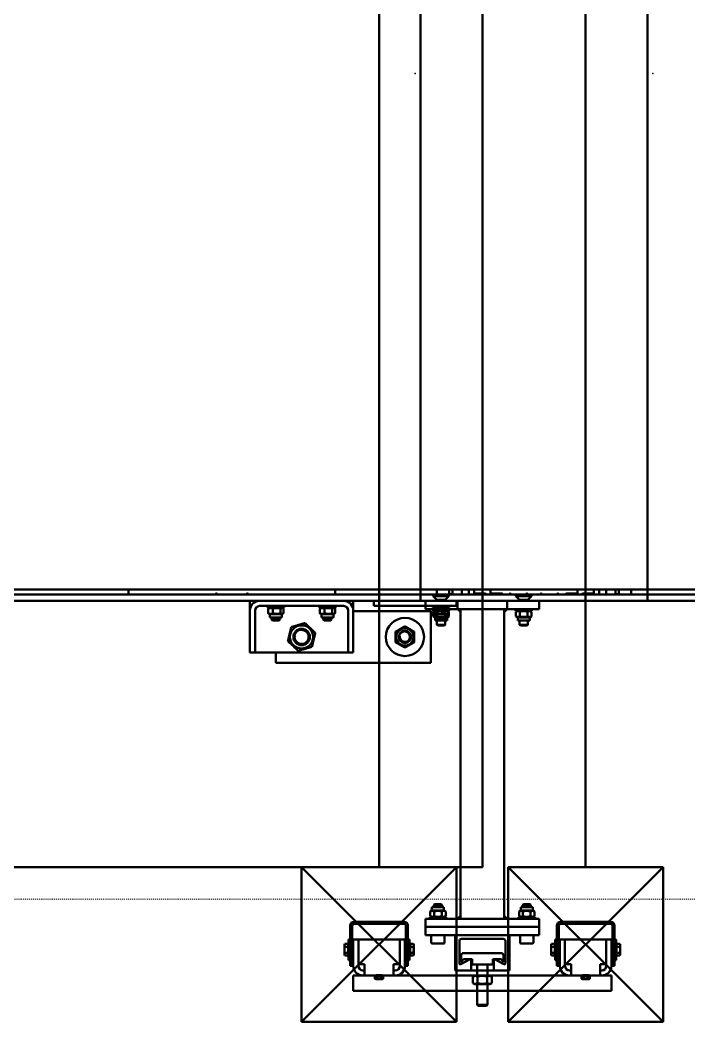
# Model space of a CAD drawing. Header units: metres. Extents: x -11418 to 773, y -8631 to 3561.
# Drawn here: x -4746.7 to -4681.9, y -1429.6 to -1332.5 of the extents above; entities that cross this region are included whole.
import ezdxf

# ---------------------------------------------------------------- set-up
doc = ezdxf.new("R2010")
doc.units = ezdxf.units.M
doc.header["$LTSCALE"] = 0.01
doc.header["$MEASUREMENT"] = 0
doc.linetypes.add('AM_ISO09W050', pattern=[22.5, 12, -1.5, 3, -1.5, 3, -1.5])
doc.linetypes.add('Amconstr', pattern=[9999, 9999, 0])
doc.layers.get('0').update_dxf_attribs({"color": 30, "lineweight": 0})
for name, color, linetype, lineweight in [('AM_CL', 1, 'Amconstr', 25), ('SSN_PBC-AM_0', 5, 'Continuous', 50), ('SSN_PBC-AM_11', 9, 'AM_ISO09W050', 18), ('SSN_Signalgeber-AM_0', 3, 'Continuous', 50)]:
    doc.layers.add(name, color=color, linetype=linetype, lineweight=lineweight)

# ---------------------------------------------------------------- blocks, each defined once
blk = doc.blocks.new('PBC_3190_20-017-10022_D')
at = {"layer": 'AM_CL'}
for p in [(0, 0), (3200, 0)]:
    blk.add_point(p, dxfattribs=at)
at = {"layer": 'SSN_PBC-AM_0'}
for p, q in [((5, 511), (5, -511)), ((3195, -511), (3195, 511)), ((41.51, -500), (5, -500)), ((21, -500), (21, -505)), ((33, -504.5), (33, -500)), ((36.13, -504.5), (33, -504.5)), ((36.13, -500), (36.13, -505)), ((41.51, -500), (78, -500)), ((73, -505), (73, -500)), ((82.3, -504), (73, -504)), ((78, -500), (3122, -500)), ((78, -504.5), (78, -504)), ((78, -505), (78, -504.5)), ((82.3, -504), (84, -504)), ((84.5, -504.5), (84.5, -505)), ((161.5, -505), (161.5, -504.5)), ((162, -504), (163.7, -504)), ((173, -504), (163.7, -504)), ((168, -504), (168, -504.5)), ((168, -504.5), (168, -505)), ((173, -500), (173, -504)), ((173, -504), (173, -504.5)), ((173, -504.5), (173, -505)), ((178, -505), (178, -500)), ((185, -505), (185, -500)), ((2692.5, -505), (2692.5, -500)), ((2892.5, -500), (2892.5, -505)), ((3015, -500), (3015, -505)), ((3022, -500), (3022, -505)), ((3027, -504), (3027, -500)), ((3027, -504.5), (3027, -504)), ((3036.3, -504), (3027, -504)), ((3027, -505), (3027, -504.5)), ((3032, -504.5), (3032, -504)), ((3032, -505), (3032, -504.5)), ((3036.3, -504), (3038, -504)), ((3038.5, -504.5), (3038.5, -505)), ((3115.5, -505), (3115.5, -504.5)), ((3116, -504), (3117.7, -504)), ((3127, -504), (3117.7, -504)), ((3122, -500), (3160.13, -500)), ((3122, -504), (3122, -504.5)), ((3122, -504.5), (3122, -505)), ((3127, -500), (3127, -505)), ((3195, -500), (3160.13, -500)), ((3163.87, -505), (3163.87, -500)), ((3167, -504.5), (3163.87, -504.5)), ((3167, -504.5), (3167, -500)), ((3179, -505), (3179, -500)), ((-40, -511), (-28, -511)), ((-40, -511), (-40, -516)), ((-28, -511), (5, -511)), ((5, -505), (38, -505)), ((38, -511), (5, -511)), ((1397, -505), (38, -505)), ((38, -511), (1397, -511)), ((40, -516), (40, -511)), ((65, -505), (65, -511)), ((165, -505), (165, -511)), ((3162, -505), (1803, -505)), ((3162, -511), (1803, -511)), ((2810, -520.3), (2810, -511)), ((2910, -511), (2910, -520.3)), ((3035, -511), (3035, -505)), ((3135, -511), (3135, -505)), ((3162, -505), (3195, -505)), ((3195, -511), (3162, -511)), ((-28, -516), (-40, -516)), ((-28, -516), (28, -516)), ((17, -517.6), (17, -516)), ((17, -517.6), (33, -517.6)), ((17.85, -518.58), (17.85, -523.06)), ((19.18, -517.6), (18.35, -518.08)), ((19.18, -524.04), (18.35, -523.56)), ((30.82, -524.04), (19.18, -524.04)), ((19.18, -524.04), (19.18, -527.1)), ((19.45, -518.58), (19.45, -523.06)), ((26.61, -518.58), (26.61, -523.06)), ((40, -516), (28, -516)), ((30.82, -517.6), (31.65, -518.08)), ((30.82, -524.04), (31.65, -523.56)), ((30.82, -524.04), (30.82, -527.1)), ((32.15, -518.58), (32.15, -523.06)), ((33, -517.6), (33, -516)), ((2810, -520.3), (2810, -538.5)), ((2815, -538.5), (2815, -520.3)), ((2819.3, -516), (2900.7, -516)), ((2827, -517.6), (2827, -516)), ((2827, -517.6), (2843, -517.6)), ((2827.58, -518.58), (2827.58, -523.06)), ((2829.18, -517.6), (2828.02, -518.28)), ((2829.18, -524.04), (2828.02, -523.36)), ((2840.82, -524.04), (2829.18, -524.04)), ((2829.18, -524.04), (2829.18, -527.1)), ((2832.25, -518.58), (2832.25, -523.06)), ((2839.68, -518.58), (2839.68, -523.06)), ((2840.82, -517.6), (2841.98, -518.28)), ((2840.82, -524.04), (2841.98, -523.36)), ((2840.82, -524.04), (2840.82, -527.1)), ((2842.42, -518.58), (2842.42, -523.06)), ((2843, -517.6), (2843, -516)), ((2877, -517.6), (2877, -516)), ((2877, -517.6), (2893, -517.6)), ((2877.58, -518.58), (2877.58, -523.06)), ((2879.18, -517.6), (2878.02, -518.28)), ((2879.18, -524.04), (2878.02, -523.36)), ((2890.82, -524.04), (2879.18, -524.04)), ((2879.18, -524.04), (2879.18, -527.1)), ((2882.25, -518.58), (2882.25, -523.06)), ((2889.68, -518.58), (2889.68, -523.06)), ((2890.82, -517.6), (2891.98, -518.28)), ((2890.82, -524.04), (2891.98, -523.36)), ((2890.82, -524.04), (2890.82, -527.1)), ((2892.42, -518.58), (2892.42, -523.06)), ((2893, -517.6), (2893, -516)), ((2905, -538.5), (2905, -520.3)), ((2910, -538.5), (2910, -520.3)), ((2910, -521), (2985, -521)), ((2985, -521), (2985, -571)), ((30.82, -527.1), (19.18, -527.1)), ((21, -527.1), (21, -529.23)), ((21, -529.23), (29, -529.23)), ((21.77, -530), (21, -529.23)), ((21.74, -527.1), (21.74, -529.98)), ((28.23, -530), (21.77, -530)), ((28.23, -530), (29, -529.23)), ((28.26, -529.98), (28.26, -527.1)), ((29, -527.1), (29, -529.23)), ((2840.82, -527.1), (2829.18, -527.1)), ((2831, -527.1), (2831, -529.23)), ((2831, -529.23), (2839, -529.23)), ((2831.77, -530), (2831, -529.23)), ((2831.74, -527.1), (2831.74, -529.98)), ((2838.23, -530), (2831.77, -530)), ((2838.23, -530), (2839, -529.23)), ((2838.26, -529.98), (2838.26, -527.1)), ((2839, -527.1), (2839, -529.23)), ((2890.82, -527.1), (2879.18, -527.1)), ((2881, -527.1), (2881, -529.23)), ((2881, -529.23), (2889, -529.23)), ((2881.77, -530), (2881, -529.23)), ((2881.74, -527.1), (2881.74, -529.98)), ((2888.23, -530), (2881.77, -530)), ((2888.23, -530), (2889, -529.23)), ((2888.26, -529.98), (2888.26, -527.1)), ((2889, -527.1), (2889, -529.23)), ((2810, -561), (2810, -538.5)), ((2815, -538.5), (2815, -561)), ((2905, -561), (2905, -538.5)), ((2910, -538.5), (2910, -561)), ((2810, -561), (2815, -561)), ((2905, -561), (2815, -561)), ((2835, -571), (2835, -561)), ((2905, -561), (2910, -561)), ((2985, -571), (2835, -571))]:
    blk.add_line(p, q, dxfattribs=at)
for centre, radius in [((2960, -546), 18.5), ((2860, -546), 11.25), ((2860, -546), 8), ((2860, -546), 8), ((2860, -546), 7), ((2960, -546), 8.3), ((2960, -546), 6), ((2960, -546), 6), ((2960, -546), 5.5)]:
    blk.add_circle(centre, radius, dxfattribs=at)
for centre, radius, start, end in [((84, -504.5), 0.5, 0, 90), ((108, -505), 1, 0, 180), ((138, -505), 1, 0, 180), ((162, -504.5), 0.5, 90, 180), ((2777.5, -505), 1, 0, 180), ((2807.5, -505), 1, 0, 180), ((3038, -504.5), 0.5, 0, 90), ((3062, -505), 1, 0, 180), ((3092, -505), 1, 0, 180), ((3116, -504.5), 0.5, 90, 180), ((2819.3, -520.3), 9.3, 90, 180), ((2900.7, -520.3), 9.3, 0, 90), ((2819.3, -520.3), 4.3, 90, 180), ((2900.7, -520.3), 4.3, 0, 90), ((2860, -546), 6.79, 170, 80), ((2960, -546), 4.95, 170, 80)]:
    blk.add_arc(centre, radius, start, end, dxfattribs=at)
for points, weights in [([(19.45, -518.58), (18.65, -517.49), (17.85, -518.58)], [1, 1.15470053838, 1]), ([(17.85, -523.06), (18.65, -524.15), (19.45, -523.06)], [1, 1.15470053838, 1]), ([(26.61, -518.58), (23.03, -517.49), (19.45, -518.58)], [1, 1.15470053838, 1]), ([(19.45, -523.06), (23.03, -524.15), (26.61, -523.06)], [1, 1.15470053838, 1]), ([(32.15, -518.58), (29.38, -517.49), (26.61, -518.58)], [1, 1.15470053838, 1]), ([(26.61, -523.06), (29.38, -524.15), (32.15, -523.06)], [1, 1.15470053838, 1]), ([(31.65, -518.08), (31.89, -518.22), (32.15, -518.58)], [1.06470801736, 1.04607917099, 1]), ([(32.15, -523.06), (31.89, -523.42), (31.65, -523.56)], [1, 1.04607917099, 1.06470801736]), ([(2832.25, -518.58), (2829.92, -517.49), (2827.58, -518.58)], [1, 1.15470053838, 1]), ([(2827.58, -518.58), (2827.8, -518.4), (2828.02, -518.28)], [1, 1.02264619613, 1.03866216066]), ([(2827.58, -523.06), (2829.92, -524.15), (2832.25, -523.06)], [1, 1.15470053838, 1]), ([(2828.02, -523.36), (2827.8, -523.24), (2827.58, -523.06)], [1.03866216066, 1.02264619613, 1]), ([(2839.68, -518.58), (2835.97, -517.49), (2832.25, -518.58)], [1, 1.15470053838, 1]), ([(2832.25, -523.06), (2835.97, -524.15), (2839.68, -523.06)], [1, 1.15470053838, 1]), ([(2842.42, -518.58), (2841.05, -517.49), (2839.68, -518.58)], [1, 1.15470053838, 1]), ([(2839.68, -523.06), (2841.05, -524.15), (2842.42, -523.06)], [1, 1.15470053838, 1]), ([(2882.25, -518.58), (2879.92, -517.49), (2877.58, -518.58)], [1, 1.15470053838, 1]), ([(2877.58, -518.58), (2877.8, -518.4), (2878.02, -518.28)], [1, 1.02264619613, 1.03866216066]), ([(2877.58, -523.06), (2879.92, -524.15), (2882.25, -523.06)], [1, 1.15470053838, 1]), ([(2878.02, -523.36), (2877.8, -523.24), (2877.58, -523.06)], [1.03866216066, 1.02264619613, 1]), ([(2889.68, -518.58), (2885.97, -517.49), (2882.25, -518.58)], [1, 1.15470053838, 1]), ([(2882.25, -523.06), (2885.97, -524.15), (2889.68, -523.06)], [1, 1.15470053838, 1]), ([(2892.42, -518.58), (2891.05, -517.49), (2889.68, -518.58)], [1, 1.15470053838, 1]), ([(2889.68, -523.06), (2891.05, -524.15), (2892.42, -523.06)], [1, 1.15470053838, 1]), ([(2849.94, -536.47), (2856.59, -534.5), (2863.23, -532.53)], [1, 1.15470053838, 1]), ([(2863.23, -532.53), (2868.26, -537.29), (2873.28, -542.06)], [1, 1.15470053838, 1]), ([(2846.72, -549.94), (2848.33, -543.2), (2849.94, -536.47)], [1, 1.15470053838, 1]), ([(2873.28, -542.06), (2871.67, -548.8), (2870.06, -555.53)], [1, 1.15470053838, 1]), ([(2951, -540.8), (2955.5, -538.21), (2960, -535.61)], [1, 1.15470053838, 1]), ([(2951, -551.2), (2951, -546), (2951, -540.8)], [1, 1.15470053838, 1]), ([(2960, -535.61), (2964.5, -538.21), (2969, -540.8)], [1, 1.15470053838, 1]), ([(2969, -540.8), (2969, -546), (2969, -551.2)], [1, 1.15470053838, 1]), ([(2856.77, -559.47), (2851.74, -554.71), (2846.72, -549.94)], [1, 1.15470053838, 1]), ([(2960, -556.39), (2955.5, -553.79), (2951, -551.2)], [1, 1.15470053838, 1]), ([(2969, -551.2), (2964.5, -553.79), (2960, -556.39)], [1, 1.15470053838, 1]), ([(2870.06, -555.53), (2863.41, -557.5), (2856.77, -559.47)], [1, 1.15470053838, 1])]:
    blk.add_rational_spline(points, weights, degree=2, dxfattribs=at)
at = {"layer": 'SSN_PBC-AM_11'}
blk.add_line((0, -800), (3200, -800), dxfattribs=at)
blk = doc.blocks.new('LS_Symbol')
at = {"layer": 'SSN_Signalgeber-AM_0'}
for p, q in [((-75, 769), (-75, 919)), ((-75, 919), (75, 919)), ((75, 919), (-75, 769)), ((75, 769), (-75, 919)), ((-75, 919), (75, 919)), ((75, 919), (75, 769)), ((-75, 769), (75, 769)), ((0, 769), (0, -769))]:
    blk.add_line(p, q, dxfattribs=at)
blk = doc.blocks.new('Signalgeber_31-011-00008_300_D')
at = {"layer": 'SSN_Signalgeber-AM_0'}
for p, q in [((-353.5, 128), (-314.8, 128)), ((-353.5, 126), (-353.5, 128)), ((-328, 129.5), (-348, 129.5)), ((-348, 129.5), (-348, 128)), ((-348, 128), (-328, 128)), ((-343.77, 133.05), (-343, 133.5)), ((-343.77, 133.05), (-343.77, 130)), ((-343.77, 130), (-342.35, 130)), ((-333, 133.5), (-343, 133.5)), ((-342.35, 130), (-333.65, 130)), ((-342.35, 130), (-342.35, 129.5)), ((-340.73, 129.5), (-342.35, 129.5)), ((-340.89, 133.05), (-340.89, 130)), ((-335.27, 129.5), (-340.73, 129.5)), ((-333.65, 129.5), (-335.27, 129.5)), ((-335.11, 133.05), (-335.11, 130)), ((-333.65, 130), (-332.22, 130)), ((-333.65, 130), (-333.65, 129.5)), ((-332.22, 133.05), (-333, 133.5)), ((-332.22, 133.05), (-332.22, 130)), ((-328, 128), (-328, 129.5)), ((-378, -125), (-378, 125)), ((-378, 125), (-363, 125)), ((-363, 125), (-363, -125)), ((-328, 125), (-353.7, 125)), ((-353.7, 120), (-328, 120)), ((-314.8, 126), (-353.5, 126)), ((-352, 114), (-352, 120)), ((-328, 75), (-328, 125)), ((-313, 75.8), (-313, 124.2)), ((-311, 124.2), (-311, 75.8)), ((-363, 115.7), (-363, 84.3)), ((-363, 114), (-352, 114)), ((-358, 114), (-358, 115.7)), ((-366.07, 104.04), (-366.7, 102.95)), ((-366.7, 102.95), (-366.7, 97.05)), ((-364.13, 104.04), (-366.07, 104.04)), ((-364.13, 102.02), (-366.07, 102.02)), ((-364.13, 97.98), (-366.07, 97.98)), ((-364.13, 104.04), (-363.5, 102.95)), ((-363.5, 96.5), (-363.5, 103.5)), ((-363, 103.5), (-363.5, 103.5)), ((-363, 103.33), (-363.5, 103.33)), ((-363.5, 102.95), (-363.5, 97.05)), ((-363, 102.83), (-363.5, 102.83)), ((-363, 102.04), (-363.5, 102.04)), ((-363, 101), (-363.5, 101)), ((-363, 100), (-363.5, 100)), ((-363, 99), (-363.5, 99)), ((-363, 97.96), (-363.5, 97.96)), ((-363, 97.17), (-363.5, 97.17)), ((-363, 96.5), (-363, 103.5)), ((-363, 101.57), (-362.57, 102)), ((-363, 101.57), (-363, 98.43)), ((-362.57, 98), (-363, 98.43)), ((-362.57, 102), (-362.57, 98)), ((-361.7, 102), (-362.57, 102)), ((-361.7, 98), (-362.57, 98)), ((-366.07, 95.96), (-366.7, 97.05)), ((-364.13, 95.96), (-366.07, 95.96)), ((-364.13, 95.96), (-363.5, 97.05)), ((-363, 96.67), (-363.5, 96.67)), ((-363, 96.5), (-363.5, 96.5)), ((-363, 86), (-352, 86)), ((-358, 84.3), (-358, 86)), ((-328, 80), (-353.7, 80)), ((-352, 86), (-352, 80)), ((-353.7, 75), (-328, 75)), ((-353.5, 74), (-314.8, 74)), ((-353.5, 72), (-353.5, 74)), ((-314.8, 72), (-353.5, 72)), ((-348, 70.5), (-348, 72)), ((-348, 72), (-328, 72)), ((-328, 70.5), (-348, 70.5)), ((-343.77, 66.95), (-343.77, 70)), ((-343.77, 70), (-342.35, 70)), ((-340.73, 70.5), (-342.35, 70.5)), ((-342.35, 70), (-342.35, 70.5)), ((-342.35, 70), (-333.65, 70)), ((-340.89, 66.95), (-340.89, 70)), ((-335.27, 70.5), (-340.73, 70.5)), ((-333.65, 70.5), (-335.27, 70.5)), ((-335.11, 66.95), (-335.11, 70)), ((-333.65, 70), (-333.65, 70.5)), ((-333.65, 70), (-332.22, 70)), ((-332.22, 66.95), (-332.22, 70)), ((-328, 72), (-328, 70.5)), ((-343.77, 66.95), (-343, 66.5)), ((-333, 66.5), (-343, 66.5)), ((-332.22, 66.95), (-333, 66.5)), ((-332, 37.3), (-332, 48.7)), ((-331.2, 49.5), (-324, 49.5)), ((-324, -55), (-324, 55)), ((-316, 55), (-324, 55)), ((-324, 36.5), (-324, 49.5)), ((-316, 55), (-316, -55)), ((-316, 55), (-308, 55)), ((-316, 55), (-316, -55)), ((-308, -55), (-308, 55)), ((-308, 51), (-308, 35)), ((-306.4, 51), (-308, 51)), ((-306.4, 48.81), (-306.4, 51)), ((-305.42, 50.51), (-306.4, 48.81)), ((-306.4, 48.81), (-306.4, 37.18)), ((-305.42, 50.51), (-300.94, 50.51)), ((-300.94, 50.51), (-299.96, 48.81)), ((-296.9, 48.81), (-299.96, 48.81)), ((-299.96, 48.81), (-299.96, 37.18)), ((-296.9, 48.81), (-296.9, 37.18)), ((-8, -55), (-8, 55)), ((-8, 55), (0, 55)), ((0, -55), (0, 55)), ((-305.42, 46.75), (-300.94, 46.75)), ((-305.42, 39.25), (-300.94, 39.25)), ((-296.9, 47), (-294.77, 47)), ((-296.9, 39), (-294.77, 39)), ((-294.77, 47), (-294.77, 39)), ((-294, 46.23), (-294.77, 47)), ((-294.77, 39), (-294, 39.77)), ((-294, 46.23), (-294, 39.77)), ((-24, 43.23), (-23.23, 44)), ((-24, 43.23), (-24, 36.77)), ((-23.23, 44), (-23.23, 36)), ((-19.1, 44), (-23.23, 44)), ((-19.1, 45.81), (-16.04, 45.81)), ((-19.1, 45.81), (-19.1, 34.18)), ((-15.06, 47.51), (-16.04, 45.81)), ((-16.04, 45.81), (-16.04, 34.18)), ((-10.58, 47.51), (-15.06, 47.51)), ((-10.58, 43.75), (-15.06, 43.75)), ((-10.58, 47.51), (-9.6, 45.81)), ((-9.6, 45.81), (-9.6, 48)), ((-9.6, 48), (-8, 48)), ((-9.6, 45.81), (-9.6, 34.18)), ((-8, 48), (-8, 32)), ((1.04, 44), (0, 44)), ((4.66, 47.62), (1.04, 44)), ((1.04, 44), (1.04, 36)), ((4.66, 47.62), (4.66, 32.38)), ((4.66, 47.62), (6, 47.62)), ((6, 47.62), (6, 32.38)), ((-331.2, 36.5), (-324, 36.5)), ((-308, 35), (-306.4, 35)), ((-306.4, 35), (-306.4, 37.18)), ((-305.42, 35.49), (-306.4, 37.18)), ((-305.42, 35.49), (-300.94, 35.49)), ((-300.94, 35.49), (-299.96, 37.18)), ((-296.9, 37.18), (-299.96, 37.18)), ((-23.23, 36), (-24, 36.77)), ((-19.1, 36), (-23.23, 36)), ((-19.1, 34.18), (-16.04, 34.18)), ((-15.06, 32.49), (-16.04, 34.18)), ((-10.58, 36.25), (-15.06, 36.25)), ((-10.58, 32.49), (-15.06, 32.49)), ((-10.58, 32.49), (-9.6, 34.18)), ((-9.6, 32), (-9.6, 34.18)), ((-8, 32), (-9.6, 32)), ((1.04, 36), (0, 36)), ((4.66, 32.38), (1.04, 36)), ((6, 32.38), (4.66, 32.38)), ((-358, 25), (-363, 25)), ((-363, 25), (-363, -25)), ((-324, 26.25), (-358, 26.25)), ((-358, 26.25), (-358, 11)), ((-358, -25), (-358, 25)), ((-347.37, 12.5), (-352.13, 20.75)), ((-351.26, 22.25), (-329.5, 22.25)), ((-343.33, 20.5), (-349.95, 20.5)), ((-349.95, 20.5), (-347.23, 18.17)), ((-341.23, 19.5), (-343.33, 20.5)), ((-341.23, 19.5), (-341.23, 0)), ((-327.5, 20.25), (-327.5, -20.25)), ((-308, 21.2), (-8, 21.2)), ((0, 24), (-8, 24)), ((-358, 11), (-348.23, 11)), ((-347.23, 10), (-352.23, 10)), ((-352.23, 10), (-352.23, 0)), ((-347.23, 18.17), (-347.23, 10)), ((-391.31, 5), (-392.23, 4.08)), ((-392.23, 4.08), (-392.23, -4.08)), ((-391.31, 5), (-391.31, -5)), ((-391.31, 5), (-371.4, 5)), ((-370.28, 9.24), (-371.4, 7.3)), ((-371.4, -7.3), (-371.4, 7.3)), ((-364.12, 9.24), (-370.28, 9.24)), ((-364.12, 4.62), (-370.28, 4.62)), ((-364.12, 9.24), (-363, 7.3)), ((-363, -7.3), (-363, 7.3)), ((-363, 5), (-352.23, 5)), ((-352.23, -10), (-352.23, 0)), ((-341.23, -19.5), (-341.23, 0)), ((-391.31, -5), (-392.23, -4.08)), ((-371.4, -5), (-391.31, -5)), ((-370.28, -9.24), (-371.4, -7.3)), ((-364.12, -4.62), (-370.28, -4.62)), ((-364.12, -9.24), (-370.28, -9.24)), ((-364.12, -9.24), (-363, -7.3)), ((-352.23, -5), (-363, -5)), ((-348.23, -11), (-358, -11)), ((-358, -11), (-358, -26.25)), ((-352.23, -10), (-347.23, -10)), ((-352.13, -20.75), (-347.37, -12.5)), ((-349.95, -20.5), (-347.23, -18.17)), ((-347.23, -18.17), (-347.23, -10)), ((-363, -25), (-358, -25)), ((-358, -26.25), (-324, -26.25)), ((-329.5, -22.25), (-351.26, -22.25)), ((-349.95, -20.5), (-343.33, -20.5)), ((-341.23, -19.5), (-343.33, -20.5)), ((-308, -21.2), (-8, -21.2)), ((-8, -24), (0, -24)), ((-332, -48.7), (-332, -37.3)), ((-331.2, -36.5), (-324, -36.5)), ((-324, -49.5), (-324, -36.5)), ((-308, -35), (-308, -51)), ((-306.4, -35), (-308, -35)), ((-306.4, -37.19), (-306.4, -35)), ((-305.42, -35.49), (-306.4, -37.19)), ((-306.4, -37.19), (-306.4, -48.82)), ((-305.42, -35.49), (-300.94, -35.49)), ((-300.94, -35.49), (-299.96, -37.19)), ((-296.9, -37.19), (-299.96, -37.19)), ((-299.96, -37.19), (-299.96, -48.82)), ((-296.9, -37.19), (-296.9, -48.82)), ((-24, -36.77), (-23.23, -36)), ((-24, -36.77), (-24, -43.23)), ((-23.23, -36), (-23.23, -44)), ((-19.1, -36), (-23.23, -36)), ((-19.1, -34.19), (-16.04, -34.19)), ((-19.1, -34.19), (-19.1, -45.82)), ((-15.06, -32.49), (-16.04, -34.19)), ((-16.04, -34.19), (-16.04, -45.82)), ((-10.58, -32.49), (-15.06, -32.49)), ((-10.58, -36.25), (-15.06, -36.25)), ((-10.58, -32.49), (-9.6, -34.19)), ((-9.6, -34.19), (-9.6, -32)), ((-9.6, -32), (-8, -32)), ((-9.6, -34.19), (-9.6, -45.82)), ((-8, -32), (-8, -48)), ((1.04, -36), (0, -36)), ((4.66, -32.38), (1.04, -36)), ((1.04, -36), (1.04, -44)), ((4.66, -32.38), (4.66, -47.62)), ((4.66, -32.38), (6, -32.38)), ((6, -32.38), (6, -47.62)), ((-305.42, -39.25), (-300.94, -39.25)), ((-305.42, -46.75), (-300.94, -46.75)), ((-296.9, -39), (-294.77, -39)), ((-296.9, -47), (-294.77, -47)), ((-294.77, -39), (-294.77, -47)), ((-294, -39.77), (-294.77, -39)), ((-294.77, -47), (-294, -46.23)), ((-294, -39.77), (-294, -46.23)), ((-23.23, -44), (-24, -43.23)), ((-19.1, -44), (-23.23, -44)), ((-19.1, -45.82), (-16.04, -45.82)), ((-15.06, -47.51), (-16.04, -45.82)), ((-10.58, -43.75), (-15.06, -43.75)), ((-10.58, -47.51), (-15.06, -47.51)), ((-10.58, -47.51), (-9.6, -45.82)), ((-9.6, -48), (-9.6, -45.82)), ((-8, -48), (-9.6, -48)), ((1.04, -44), (0, -44)), ((4.66, -47.62), (1.04, -44)), ((6, -47.62), (4.66, -47.62)), ((-331.2, -49.5), (-324, -49.5)), ((-316, -55), (-324, -55)), ((-316, -55), (-308, -55)), ((-308, -51), (-306.4, -51)), ((-306.4, -51), (-306.4, -48.82)), ((-305.42, -50.51), (-306.4, -48.82)), ((-305.42, -50.51), (-300.94, -50.51)), ((-300.94, -50.51), (-299.96, -48.82)), ((-296.9, -48.82), (-299.96, -48.82)), ((-8, -55), (0, -55)), ((-343.77, -66.95), (-343, -66.5)), ((-343.77, -66.95), (-343.77, -70)), ((-333, -66.5), (-343, -66.5)), ((-340.89, -66.95), (-340.89, -70)), ((-335.11, -66.95), (-335.11, -70)), ((-332.22, -66.95), (-333, -66.5)), ((-332.22, -66.95), (-332.22, -70)), ((-328, -75), (-353.7, -75)), ((-353.5, -72), (-314.8, -72)), ((-353.5, -74), (-353.5, -72)), ((-314.8, -74), (-353.5, -74)), ((-328, -70.5), (-348, -70.5)), ((-348, -70.5), (-348, -72)), ((-348, -72), (-328, -72)), ((-343.77, -70), (-342.35, -70)), ((-342.35, -70), (-333.65, -70)), ((-342.35, -70), (-342.35, -70.5)), ((-340.73, -70.5), (-342.35, -70.5)), ((-335.27, -70.5), (-340.73, -70.5)), ((-333.65, -70.5), (-335.27, -70.5)), ((-333.65, -70), (-332.22, -70)), ((-333.65, -70), (-333.65, -70.5)), ((-328, -72), (-328, -70.5)), ((-328, -125), (-328, -75)), ((-313, -124.2), (-313, -75.8)), ((-311, -75.8), (-311, -124.2)), ((-363, -84.3), (-363, -115.7)), ((-363, -86), (-352, -86)), ((-358, -86), (-358, -84.3)), ((-353.7, -80), (-328, -80)), ((-352, -86), (-352, -80)), ((-366.07, -95.96), (-366.7, -97.05)), ((-366.7, -97.05), (-366.7, -102.95)), ((-364.13, -95.96), (-366.07, -95.96)), ((-364.13, -95.96), (-363.5, -97.05)), ((-363.5, -103.5), (-363.5, -96.5)), ((-363, -96.5), (-363.5, -96.5)), ((-363, -96.67), (-363.5, -96.67)), ((-363.5, -97.05), (-363.5, -102.95)), ((-363, -103.5), (-363, -96.5)), ((-366.07, -104.04), (-366.7, -102.95)), ((-364.13, -97.98), (-366.07, -97.98)), ((-364.13, -102.02), (-366.07, -102.02)), ((-364.13, -104.04), (-366.07, -104.04)), ((-364.13, -104.04), (-363.5, -102.95)), ((-363, -97.17), (-363.5, -97.17)), ((-363, -97.96), (-363.5, -97.96)), ((-363, -99), (-363.5, -99)), ((-363, -100), (-363.5, -100)), ((-363, -101), (-363.5, -101)), ((-363, -102.04), (-363.5, -102.04)), ((-363, -102.83), (-363.5, -102.83)), ((-363, -103.33), (-363.5, -103.33)), ((-363, -103.5), (-363.5, -103.5)), ((-363, -98.43), (-362.57, -98)), ((-363, -98.43), (-363, -101.57)), ((-362.57, -102), (-363, -101.57)), ((-362.57, -98), (-362.57, -102)), ((-361.7, -98), (-362.57, -98)), ((-361.7, -102), (-362.57, -102)), ((-363, -114), (-352, -114)), ((-358, -115.7), (-358, -114)), ((-352, -114), (-352, -120)), ((-378, -125), (-363, -125)), ((-328, -120), (-353.7, -120)), ((-353.7, -125), (-328, -125)), ((-353.5, -126), (-314.8, -126)), ((-353.5, -128), (-353.5, -126)), ((-314.8, -128), (-353.5, -128)), ((-348, -129.5), (-348, -128)), ((-348, -128), (-328, -128)), ((-328, -129.5), (-348, -129.5)), ((-343.77, -133.05), (-343.77, -130)), ((-343.77, -130), (-342.35, -130)), ((-343.77, -133.05), (-343, -133.5)), ((-333, -133.5), (-343, -133.5)), ((-340.73, -129.5), (-342.35, -129.5)), ((-342.35, -130), (-342.35, -129.5)), ((-342.35, -130), (-333.65, -130)), ((-340.89, -133.05), (-340.89, -130)), ((-335.27, -129.5), (-340.73, -129.5)), ((-333.65, -129.5), (-335.27, -129.5)), ((-335.11, -133.05), (-335.11, -130)), ((-333.65, -130), (-333.65, -129.5)), ((-333.65, -130), (-332.22, -130)), ((-332.22, -133.05), (-333, -133.5)), ((-332.22, -133.05), (-332.22, -130)), ((-328, -128), (-328, -129.5))]:
    blk.add_line(p, q, dxfattribs=at)
for centre, radius, start, end in [((-342.33, 130.95), 2.55, 55.55313, 115.55313), ((-338, 123.95), 9.55, 72.38753, 107.61247), ((-333.67, 130.95), 2.55, 64.44687, 124.44687), ((-314.8, 124.2), 3.8, 0, 90), ((-353.7, 115.7), 9.3, 90, 180), ((-353.7, 115.7), 4.3, 90, 180), ((-314.8, 124.2), 1.8, 0, 90), ((-364.6, 103.03), 1.79, 154.43847, 214.43847), ((-359.7, 100), 6.68, 162.38303, 197.61697), ((-364.6, 96.97), 1.79, 145.56153, 205.56153), ((-365.6, 103.03), 1.79, 325.56153, 25.56153), ((-370.5, 100), 6.68, 342.38303, 17.61697), ((-365.6, 96.97), 1.79, 334.43847, 34.43847), ((-353.7, 84.3), 9.3, 180, 270), ((-353.7, 84.3), 4.3, 180, 270), ((-314.8, 75.8), 1.8, 270, 0), ((-314.8, 75.8), 3.8, 270, 0), ((-342.33, 69.05), 2.55, 244.44687, 304.44687), ((-338, 76.05), 9.55, 252.38753, 287.61247), ((-333.67, 69.05), 2.55, 235.55313, 295.55313), ((-331.2, 48.7), 0.8, 90, 180), ((-302.69, 48.63), 3.32, 154.43847, 214.43847), ((-303.67, 48.63), 3.32, 325.56153, 25.56153), ((-293.6, 43), 12.4, 162.38303, 197.61697), ((-302.69, 37.37), 3.32, 145.56153, 205.56153), ((-312.76, 43), 12.4, 342.38303, 17.61697), ((-303.67, 37.37), 3.32, 334.43847, 34.43847), ((-331.2, 37.3), 0.8, 180, 270), ((-351.26, 21.25), 1, 90, 210), ((-329.5, 20.25), 2, 0, 90), ((-348.23, 12), 1, 270, 30), ((-366.91, 6.93), 4.08, 154.43847, 214.43847), ((-355.73, 0), 15.27, 162.38303, 197.61697), ((-367.49, 6.93), 4.08, 325.56153, 25.56153), ((-378.67, 0), 15.27, 342.38303, 17.61697), ((-366.91, -6.93), 4.08, 145.56153, 205.56153), ((-367.49, -6.93), 4.08, 334.43847, 34.43847), ((-348.23, -12), 1, 330, 90), ((-351.26, -21.25), 1, 150, 270), ((-329.5, -20.25), 2, 270, 0), ((-331.2, -37.3), 0.8, 90, 180), ((-302.69, -37.37), 3.32, 154.43847, 214.43847), ((-303.67, -37.37), 3.32, 325.56153, 25.56153), ((-293.6, -43), 12.4, 162.38303, 197.61697), ((-302.69, -48.63), 3.32, 145.56153, 205.56153), ((-312.76, -43), 12.4, 342.38303, 17.61697), ((-303.67, -48.63), 3.32, 334.43847, 34.43847), ((-331.2, -48.7), 0.8, 180, 270), ((-342.33, -69.05), 2.55, 55.55313, 115.55313), ((-338, -76.05), 9.55, 72.38753, 107.61247), ((-333.67, -69.05), 2.55, 64.44687, 124.44687), ((-353.7, -84.3), 9.3, 90, 180), ((-314.8, -75.8), 3.8, 0, 90), ((-314.8, -75.8), 1.8, 0, 90), ((-353.7, -84.3), 4.3, 90, 180), ((-364.6, -96.97), 1.79, 154.43847, 214.43847), ((-365.6, -96.97), 1.79, 325.56153, 25.56153), ((-359.7, -100), 6.68, 162.38303, 197.61697), ((-364.6, -103.03), 1.79, 145.56153, 205.56153), ((-370.5, -100), 6.68, 342.38303, 17.61697), ((-365.6, -103.03), 1.79, 334.43847, 34.43847), ((-353.7, -115.7), 9.3, 180, 270), ((-353.7, -115.7), 4.3, 180, 270), ((-314.8, -124.2), 1.8, 270, 0), ((-314.8, -124.2), 3.8, 270, 0), ((-342.33, -130.95), 2.55, 244.44687, 304.44687), ((-338, -123.95), 9.55, 252.38753, 287.61247), ((-333.67, -130.95), 2.55, 235.55313, 295.55313)]:
    blk.add_arc(centre, radius, start, end, dxfattribs=at)
at = {"layer": 'SSN_Signalgeber-AM_0', "extrusion": (0, 0, -1)}
for centre, radius, start, end in [((3.24, 40), 12.4, 342.38303, 17.61697), ((12.33, 45.63), 3.32, 325.56153, 25.56153), ((13.31, 45.63), 3.32, 154.43847, 214.43847), ((22.4, 40), 12.4, 162.38303, 197.61697), ((12.33, 34.37), 3.32, 334.43847, 34.43847), ((13.31, 34.37), 3.32, 145.56153, 205.56153), ((3.24, -40), 12.4, 342.38303, 17.61697), ((12.33, -34.37), 3.32, 325.56153, 25.56153), ((13.31, -34.37), 3.32, 154.43847, 214.43847), ((22.4, -40), 12.4, 162.38303, 197.61697), ((12.33, -45.63), 3.32, 334.43847, 34.43847), ((13.31, -45.63), 3.32, 145.56153, 205.56153)]:
    blk.add_arc(centre, radius, start, end, dxfattribs=at)
at = {"layer": 'SSN_Signalgeber-AM_0'}
for points in [[(-308, 21.2), (-303.8, 21.2), (-308, 25.4)], [(-8, 21.2), (-8, 25.4), (-12.2, 21.2)], [(-308, -21.2), (-308, -25.4), (-303.8, -21.2)], [(-8, -21.2), (-12.2, -21.2), (-8, -25.4)]]:
    blk.add_solid(points, dxfattribs=at)
blk = doc.blocks.new('A$C4EFB1426')
at = {"layer": 'SSN_PBC-AM_0'}
blk.add_lwpolyline([(-8985.88, 1967.16), (-6115.88, 1967.16), (-6115.88, 429.16), (-8985.88, 429.16)], close=True, dxfattribs=at)
for p in [(-9150.88, 1198.16), (-6180.88, 1198.16)]:
    blk.add_blockref('PBC_3190_20-017-10022_D', p, dxfattribs=at)
at = {"layer": 'SSN_Signalgeber-AM_0', "rotation": 180}
for p in [(-6215.88, 1198.16), (-6015.88, 1198.16)]:
    blk.add_blockref('LS_Symbol', p, dxfattribs=at)
at = {"layer": 'SSN_Signalgeber-AM_0', "xscale": -0.9999999999999992, "rotation": 270}
blk.add_blockref('Signalgeber_31-011-00008_300_D', (-6115.88, 687.16), dxfattribs=at)

msp = doc.modelspace()

# ---------------------------------------------------------------- block references
at = {"xscale": 0.1, "yscale": 0.1, "zscale": 0.1}
msp.add_blockref('A$C4EFB1426', (-4090.347, -1457.513), dxfattribs=at)

doc.saveas('drawing.dxf')
